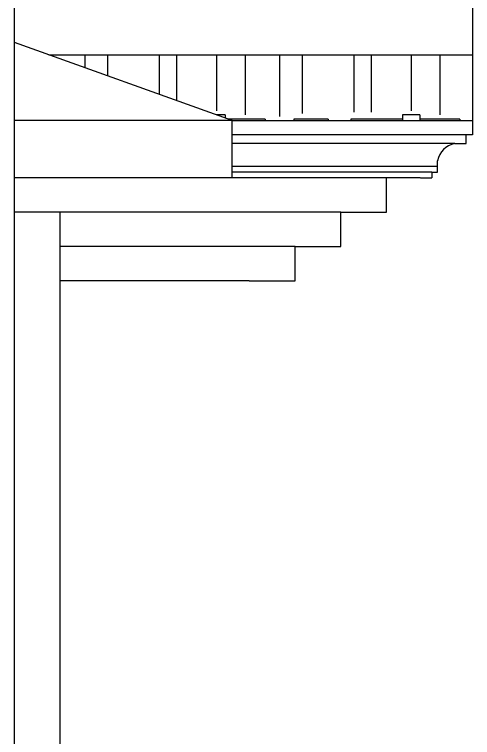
# Model space of a CAD drawing. Header units: inches. Extents: x 3672 to 10975, y -27382 to -746.
# Drawn here: x 6206.4 to 6246.4, y -26955.5 to -26892.3 of the extents above; entities that cross this region are included whole.
import ezdxf

# ---------------------------------------------------------------- set-up
doc = ezdxf.new("R2010")
doc.units = ezdxf.units.IN
doc.header["$LTSCALE"] = 17
doc.header["$MEASUREMENT"] = 0
doc.layers.add('25 BOT BAR', color=12, linetype='Continuous', lineweight=25)

msp = doc.modelspace()

# ---------------------------------------------------------------- hatches: boundary and pattern name
at = {"layer": '25 BOT BAR'}
h = msp.add_hatch(dxfattribs=at)
h.set_pattern_fill('AR-RSHKE', color=8, scale=0.5, angle=180)
h.set_pattern_definition([(180, (-11522.6825, -5697.4846), (-12.75, -6), [3, -2.5, 3.5, -1.5, 4.5, -2]), (180, (-11525.6825, -5697.7346), (-12.75, -6), [2.5, -9.5, 2, -3]), (180, (-11531.6825, -5697.1096), (-12.75, -6), [1.5, -15.5]), (270, (-11522.6825, -5697.4846), (4.25, -6), [5.75, -18.25]), (270, (-11525.6825, -5697.4846), (4.25, -6), [5.625, -18.375]), (270, (-11528.1825, -5697.4846), (4.25, -6), [5.25, -18.75]), (270, (-11531.6825, -5697.1096), (4.25, -6), [5.75, -18.25]), (270, (-11533.1825, -5697.1096), (4.25, -6), [5.75, -18.25]), (270, (-11537.6825, -5697.4846), (4.25, -6), [5.5, -18.5])])
h.paths.add_polyline_path([(6246.438, -26895.846), (6209.438, -26895.846), (6225.438, -26901.596), (6246.438, -26901.596)])

# ---------------------------------------------------------------- linework, layer by layer
for p, q in [((6206.438, -27086.596), (6206.438, -26583.755)), ((6246.438, -26886.596), (6246.438, -26901.596)), ((6225.438, -26901.596), (6206.438, -26894.767)), ((6209.438, -26895.846), (6246.438, -26895.846)), ((6225.438, -26901.596), (6206.438, -26901.596)), ((6225.438, -26906.596), (6225.438, -26901.596)), ((6225.438, -26901.596), (6246.438, -26901.596)), ((6246.438, -26901.596), (6246.438, -26902.846)), ((6246.438, -26902.846), (6225.438, -26902.846)), ((6245.879, -26903.596), (6245.879, -26902.846)), ((6244.879, -26903.596), (6225.438, -26903.596)), ((6244.879, -26903.596), (6245.879, -26903.596)), ((6243.379, -26905.596), (6243.379, -26905.096)), ((6243.379, -26905.596), (6225.438, -26905.596)), ((6243.379, -26906.096), (6243.379, -26905.596)), ((6242.879, -26906.096), (6225.438, -26906.096)), ((6242.879, -26906.096), (6242.879, -26906.596)), ((6242.879, -26906.096), (6243.379, -26906.096)), ((6225.438, -26906.596), (6206.438, -26906.596)), ((6238.938, -26906.596), (6225.438, -26906.596)), ((6238.938, -26909.596), (6238.938, -26906.596)), ((6241.878, -26906.596), (6238.938, -26906.596)), ((6241.878, -26906.596), (6241.878, -26906.596)), ((6241.879, -26906.596), (6242.879, -26906.596)), ((6234.938, -26909.596), (6206.438, -26909.596)), ((6210.438, -26974.596), (6210.438, -26909.596)), ((6234.938, -26912.596), (6234.938, -26909.596)), ((6234.938, -26909.596), (6238.938, -26909.596)), ((6230.938, -26912.596), (6210.438, -26912.596)), ((6230.938, -26915.596), (6230.938, -26912.596)), ((6230.938, -26912.596), (6234.938, -26912.596)), ((6226.938, -26915.596), (6210.438, -26915.596)), ((6226.938, -26915.596), (6230.938, -26915.596))]:
    msp.add_line(p, q, dxfattribs=at)
msp.add_arc((6245.275, -26905.492), 1.937, 101.79587, 168.20438, dxfattribs=at)

doc.saveas('drawing.dxf')
